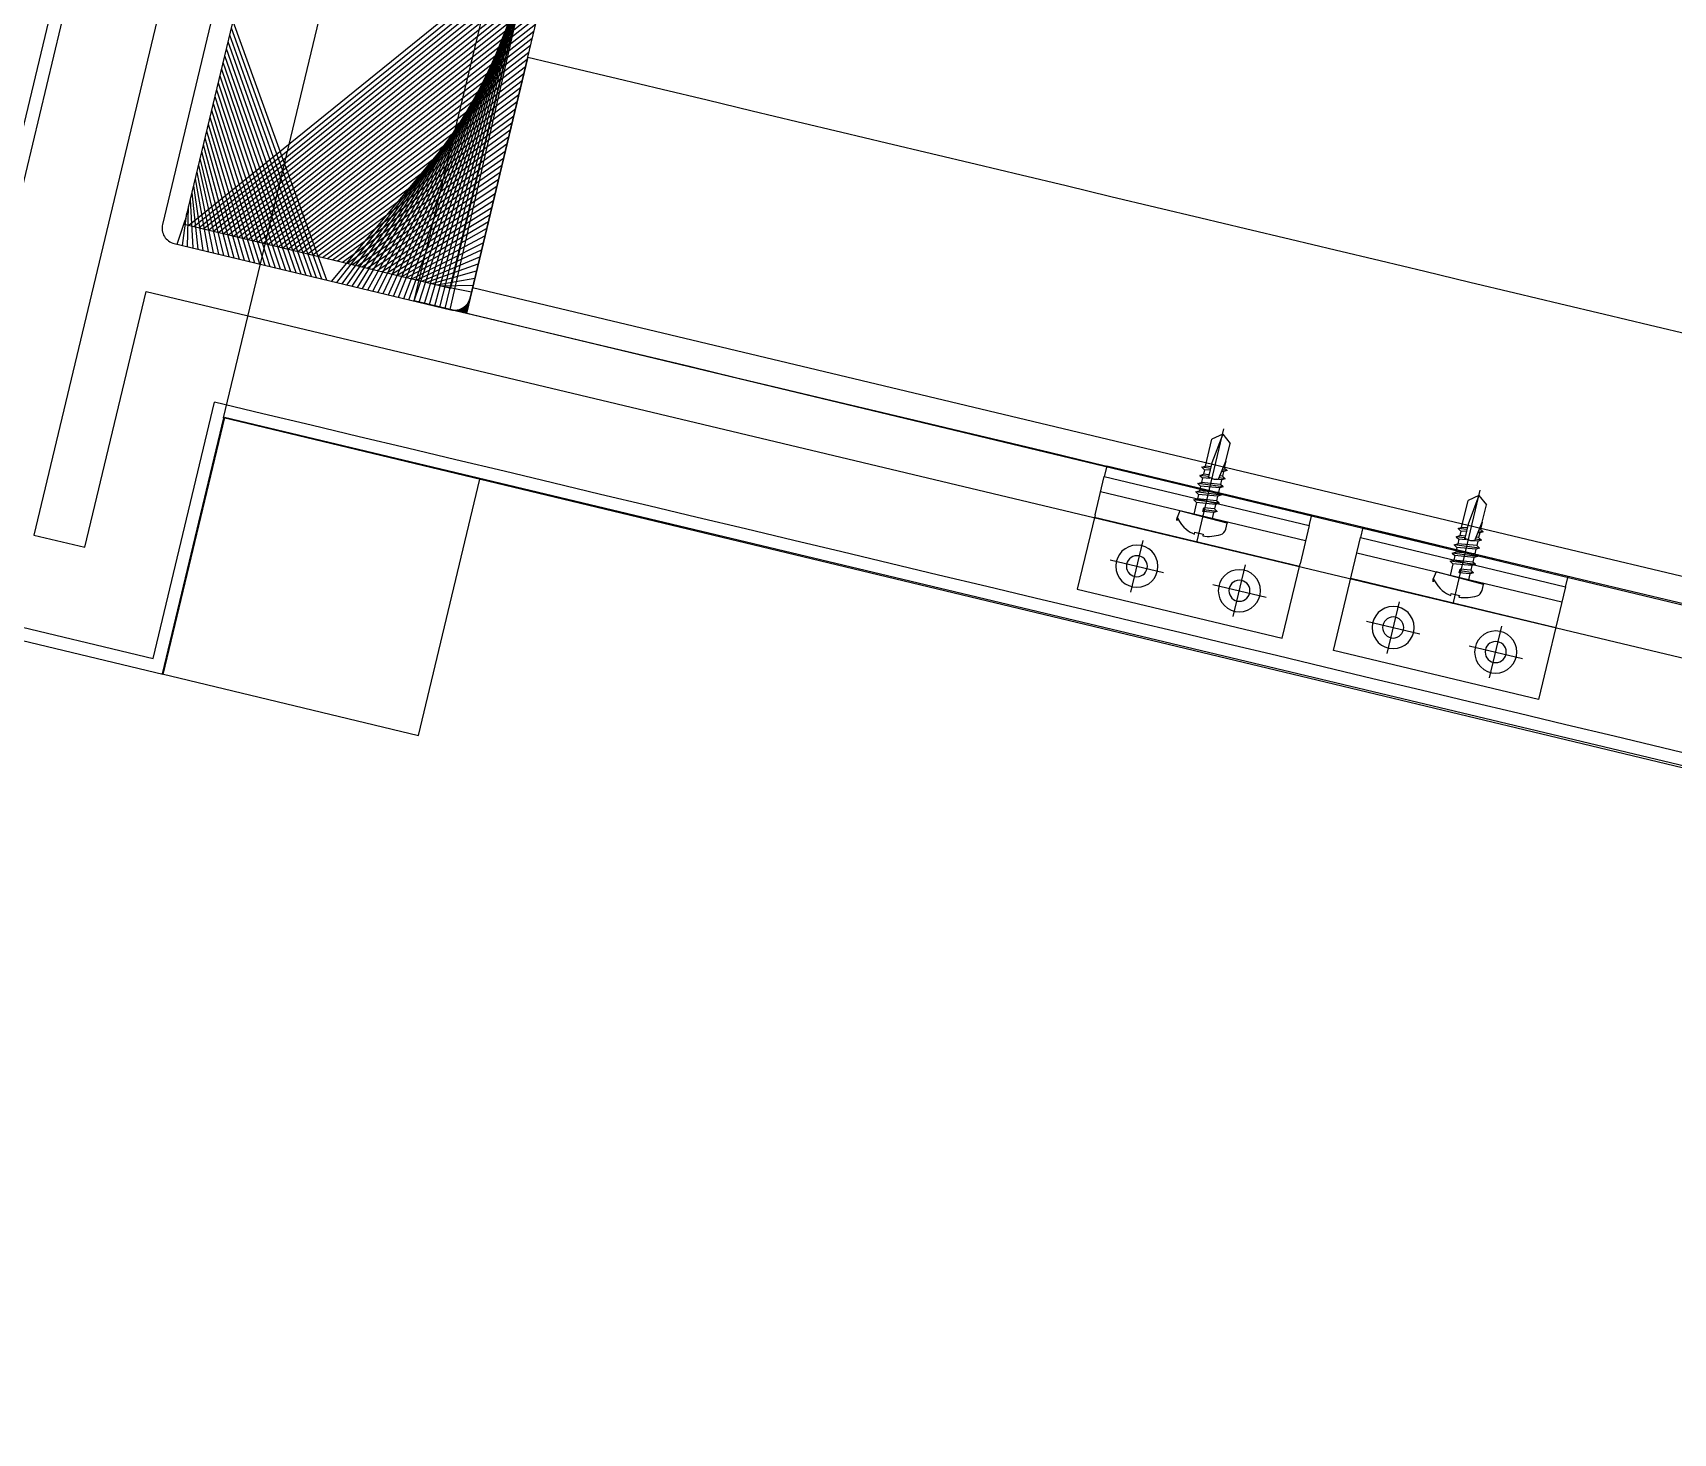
# Model space of a CAD drawing. Header units: inches. Extents: x 0 to 1813292486, y 0 to 3473589894.
# Drawn here: x 600472407.5 to 600472718.8, y 3473215228.4 to 3473215494.1 of the extents above; entities that cross this region are included whole.
import ezdxf

# ---------------------------------------------------------------- set-up
doc = ezdxf.new("R2010")
doc.units = ezdxf.units.IN
doc.header["$LTSCALE"] = 1000
doc.header["$MEASUREMENT"] = 0
for name, pattern in [('AX-MALL-WALL-P02-QT$0$CENTER', [2, 1.25, -0.25, 0.25, -0.25]), ('AX-MALL-WALL-P02-QT$0$DASHED', [0.75, 0.5, -0.25]), ('AX-MALL-WALL-P02-QT$0$HIDDEN', [0.375, 0.25, -0.125]), ('AX-MALL-WALL-P02-QT$0$HIDDENX2', [0.75, 0.5, -0.25])]:
    doc.linetypes.add(name, pattern=pattern)
for name, color, linetype in [('A-Anno-Note', 241, 'Continuous'), ('AX-MALL-P02-200$0$A-Anno-Note', 241, 'Continuous'), ('AX-MALL-WALL-P02$0$A-Anno-Note', 241, 'Continuous'), ('AX-MALL-WALL-P02-QT$0$A-Anno-Note', 241, 'Continuous'), ('AX-MALL-WALL-P02-QT$0$A-Detl-Fine', 152, 'Continuous'), ('AX-MALL-WALL-P02-QT$0$A-Detl-Patt', 8, 'Continuous'), ('AX-MALL-WALL-P02-QT$0$A-Detl-Thin', 131, 'Continuous'), ('AX-MALL-WALL-P02-QT$0$A-Wall', 2, 'Continuous'), ('AX-MALL-WALL-P02-QT$0$A-Wall-Patt', 13, 'Continuous'), ('AX-MALL-WALL-P02-QT$0$AP', 3, 'Continuous'), ('AX-MALL-WALL-P02-QT$0$C18', 4, 'AX-MALL-WALL-P02-QT$0$CENTER'), ('AX-MALL-WALL-P02-QT$0$DASH', 8, 'AX-MALL-WALL-P02-QT$0$DASHED'), ('AX-MALL-WALL-P02-QT$0$L18', 6, 'Continuous'), ('AX-MALL-WALL-P02-QT$0$PJ', 96, 'Continuous'), ('AX-MALL-WALL-P02-QT$0$STSF', 2, 'Continuous'), ('AX-MALL-WALL-P02-QT$0$tc', 4, 'Continuous'), ('AX-MALL-WALL-P02-QT$0$WZ', 2, 'Continuous'), ('AX-MALL-WALL-P02-QT$0$XX', 6, 'AX-MALL-WALL-P02-QT$0$HIDDEN'), ('AX-MALL-WALL-P02-QT$0$zx', 1, 'AX-MALL-WALL-P02-QT$0$CENTER'), ('AX-MALL-WALL-P02-QT$0$尺寸标注', 8, 'Continuous')]:
    doc.layers.add(name, color=color, linetype=linetype)

# ---------------------------------------------------------------- blocks, each defined once
blk = doc.blocks.new('AX-MALL-WALL-P02-QT$0$tj')
at = {"layer": 'AX-MALL-WALL-P02-QT$0$A-Detl-Patt'}
h = blk.add_hatch(dxfattribs=at)
h.set_pattern_fill('STEEL', color=256, scale=100.0000000000001, angle=50.43183869082386)
h.set_pattern_definition([(75.00000000004839, (-14278.19445574284, 156289.8254051208), (-153.3407249234246, 41.08752340989569), []), (75.00000000004839, (-14317.88195610046, 156358.5661673546), (-153.3407249234246, 41.08752340989569), [])])
edge = h.paths.add_edge_path()
edge.add_line((88101.273016572, 47666.64152574539), (87883.93542659283, 47459.84604215622))
edge.add_line((87883.93542659283, 47459.84604215622), (91571.54751467705, 43584.64122533798))
edge.add_arc((262949.389629302, 558937.705083496), 543101.4133620498, 251.6057364187558, 260.0288666978238)
edge.add_arc((172180.8466627672, -2862.146247219684), 27099.9982179492, 64.7128659603706, 96.9316049602786, ccw=False)
edge.add_arc((262948.9730309481, 558936.3205539446), 543099.9677998082, 261.6155114784545, 271.7251478115656)
edge.add_line((279298.9759148359, 16082.51663446426), (279298.9759315252, 16382.65274763107))
edge.add_arc((262948.9742454757, 558936.3204835369), 542799.9676941936, 261.62020364125146, 271.7261014454634, ccw=False)
edge.add_arc((172180.8456921196, -2862.14609140989), 27400.00151046549, 64.80631838577902, 96.83815911678944)
edge.add_arc((262949.394896181, 558937.7037490648), 542801.4137571028, 251.6136389015772, 260.02417327084333, ccw=False)
edge.add_line((91737.26096642017, 43845.69257831573), (88101.273016572, 47666.64152574539))
blk.add_lwpolyline([(88103.03003954887, 47737.33037519455), (87813.24658572674, 47461.60306501389), (91543.92713344097, 43541.13421487808, 0.03677856867194786), (168908.9495433569, 23989.2463850975, -0.1416543586965341), (183742.0972260237, 21592.70785188675, 0.04416604653312874), (279348.9759123325, 16034.00206041336), (279348.9759345055, 16434.18465709686, -0.04414427716130016), (183859.0483468771, 21979.79425859451, 0.1405450684183163), (168919.8474783897, 24393.46752309799, -0.03670519880877311), (91764.87840116024, 43889.20268630981), (88103.03007543087, 47737.33033752441)], format="xyb", dxfattribs=at)
blk.add_lwpolyline([(88101.273016572, 47666.64152574539), (87883.93542659283, 47459.84604215622), (91571.54751467705, 43584.64122533798, 0.0367693963449814), (168910.2986617088, 24039.77597379684, -0.1415142461245126), (183756.7420067787, 21641.08926153183, 0.04414024362697595), (279298.9759148359, 16082.51663446426), (279298.9759315252, 16382.65274763107, -0.04412389944666065), (183844.4648458958, 21931.40288829803, 0.1406825130026793), (168918.4574091434, 24342.94360637665, -0.03671436212623864), (91737.26096642017, 43845.69257831573)], format="xyb", close=True, dxfattribs=at)
blk = doc.blocks.new('AX-MALL-WALL-P02-QT$0$jjzx2')
at = {"layer": 'AX-MALL-WALL-P02-QT$0$A-Detl-Fine'}
for points in [[(151810.2174152136, -122587.3133878708), (151752.1540458202, -122830.4770512581), (150585.0107965469, -122550.4121761322), (150643.3442852497, -122307.3130097389)], [(151781.0377572775, -122580.3457775116), (151729.9497408867, -122794.2973527908), (150621.1827155352, -122528.2402949333), (150672.5161852837, -122314.3130288124)]]:
    blk.add_lwpolyline(points, dxfattribs=at)
blk.add_lwpolyline([(150573.3440995216, -122599.0320081711), (150621.9639328718, -122610.6987061501), (150633.6306298971, -122562.0788736343), (150585.0107967854, -122550.4121756554)], close=True, dxfattribs=at)
blk = doc.blocks.new('AX-MALL-WALL-P02-QT$0$A$C0A3C523D')
at = {"ltscale": 10}
h = blk.add_hatch(color=1, dxfattribs=at)
h.dxf.hatch_style = 1
edge = h.paths.add_edge_path()
edge.add_line((0.0004308894276618958, -2.999999966472387), (0, 0))
edge.add_line((0, 0), (2.999999966472387, 0.0004308857023715973))
edge.add_arc((3.000430852174224, -2.999569077044725), 2.999999993690845, 90.00822931076819, 180.0082293819262)
at = {"color": 1, "ltscale": 10}
blk.add_lwpolyline([(0.0004308894276618958, -2.999999966472387), (0, 0), (2.999999966472387, 0.0004308857023715973, 0.4142135627368514), (0.0004308894276618958, -2.999999966472387, -1.000143640125766)], format="xyb", dxfattribs=at)
blk = doc.blocks.new('AX-MALL-WALL-P02-QT$0$A$C65FC2876')
at = {"color": 6, "ltscale": 10, "xscale": -1, "rotation": 180.0164587668468}
blk.add_blockref('AX-MALL-WALL-P02-QT$0$A$C0A3C523D', (0, 0), dxfattribs=at)
blk = doc.blocks.new('*U198')
at = {"layer": 'AX-MALL-WALL-P02-QT$0$C18', "color": 1, "ltscale": 2}
blk.add_line((0, 5.142561988594025), (0, -17.03404386090006), dxfattribs=at)
at = {"layer": 'AX-MALL-WALL-P02-QT$0$L18', "color": 4}
for p, q in [((-1.790000000000873, -1.147816335795142), (-1.790000000000873, 0)), ((1.790000000000873, -2.247816335793686), (1.790000000000873, 0)), ((-2.399999999999636, -1.5), (-1.790000000000873, -1.147816335795142)), ((-2.399999999999636, -1.5), (0.2342809638412291, -1.225595732932561)), ((-2.399999999999636, -1.5), (-1.790000000000873, -1.852183664204858)), ((-2.399999999999636, -3.100000000000364), (2.399999999999636, -2.600000000000364)), ((-2.399999999999636, -3.100000000000364), (-1.790000000000873, -2.747816335793686)), ((-2.399999999999636, -3.100000000000364), (-1.790000000000873, -3.452183664205222)), ((-1.790000000000873, -1.147816335795142), (0.2342809638412291, -0.8650955307894037)), ((-1.790000000000873, -1.852183664204858), (0.2342809638412291, -1.56946285919912)), ((-1.790000000000873, -2.747816335793686), (-1.790000000000873, -1.852183664204858)), ((-1.790000000000873, -2.747816335793686), (1.790000000000873, -2.247816335793686)), ((-1.790000000000873, -3.452183664205222), (1.790000000000873, -2.952183664205222)), ((0.2342809638412291, -0.8650955307894037), (0.2342809638412291, -1.56946285919912)), ((2.399999999999636, -2.600000000000364), (1.790000000000873, -2.247816335793686)), ((2.399999999999636, -2.600000000000364), (1.790000000000873, -2.952183664205222)), ((1.790000000000873, -3.84781633579405), (1.790000000000873, -2.952183664205222)), ((-2.399999999999636, -4.700000000000728), (2.399999999999636, -4.200000000000728)), ((-2.399999999999636, -4.700000000000728), (-1.790000000000873, -4.34781633579405)), ((-2.399999999999636, -4.700000000000728), (-1.790000000000873, -5.052183664205586)), ((-2.399999999999636, -6.299999999999272), (2.399999999999636, -5.799999999999272)), ((-2.399999999999636, -6.299999999999272), (-1.790000000000873, -5.947816335794414)), ((-1.790000000000873, -4.34781633579405), (-1.790000000000873, -3.452183664205222)), ((-1.790000000000873, -4.34781633579405), (1.790000000000873, -3.84781633579405)), ((-1.790000000000873, -5.052183664205586), (1.790000000000873, -4.552183664205586)), ((-1.790000000000873, -5.947816335794414), (-1.790000000000873, -5.052183664205586)), ((-1.790000000000873, -5.947816335794414), (1.790000000000873, -5.447816335794414)), ((-1.790000000000873, -6.65218366420595), (1.790000000000873, -6.15218366420595)), ((2.399999999999636, -4.200000000000728), (1.790000000000873, -3.84781633579405)), ((2.399999999999636, -4.200000000000728), (1.790000000000873, -4.552183664205586)), ((1.790000000000873, -5.447816335794414), (1.790000000000873, -4.552183664205586)), ((2.399999999999636, -5.799999999999272), (1.790000000000873, -5.447816335794414)), ((2.399999999999636, -5.799999999999272), (1.790000000000873, -6.15218366420595)), ((1.790000000000873, -7.047816335794778), (1.790000000000873, -6.15218366420595)), ((-2.399999999999636, -6.299999999999272), (-1.790000000000873, -6.65218366420595)), ((-2.399999999999636, -7.899999999999636), (-1.790000000000873, -7.547816335794778)), ((-2.399999999999636, -7.899999999999636), (-1.273355612604064, -7.78264120964559)), ((-2.399999999999636, -7.899999999999636), (-1.790000000000873, -8.252183664206314)), ((-2.399999999999636, -9.5), (-1.790000000000873, -9.147816335795142)), ((-1.790000000000873, -7.547816335794778), (-1.790000000000873, -6.65218366420595)), ((-1.790000000000873, -7.547816335794778), (-0.9175382126813929, -7.425964130861757)), ((-1.790000000000873, -8.252183664206314), (-1.334698446698894, -8.188594061788535)), ((-1.790000000000873, -9.147816335795142), (-1.790000000000873, -8.252183664206314)), ((-1.790000000000873, -9.147816335795142), (-1.472953762578982, -9.103536135036848)), ((0.4333070988686814, -7.237298584555901), (1.790000000000873, -7.047816335794778)), ((0.7141825614198751, -7.575605983185596), (2.399999999999636, -7.399999999999636)), ((0.7141825614198751, -7.90243749641013), (1.790000000000873, -7.752183664206314)), ((0.7141825614198751, -8.798070167998958), (1.790000000000873, -8.647816335795142)), ((0.7141825614198751, -9.17560598318596), (2.399999999999636, -9)), ((2.399999999999636, -7.399999999999636), (1.790000000000873, -7.047816335794778)), ((2.399999999999636, -7.399999999999636), (1.790000000000873, -7.752183664206314)), ((1.790000000000873, -8.647816335795142), (1.790000000000873, -7.752183664206314)), ((2.399999999999636, -9), (1.790000000000873, -8.647816335795142)), ((2.399999999999636, -9), (1.790000000000873, -9.352183664204858)), ((-2.399999999999636, -9.5), (-1.518995326587174, -9.408228679852982)), ((-2.399999999999636, -9.5), (-1.790000000000873, -9.852183664204858)), ((-1.790000000000873, -9.852183664204858), (-1.581684194792615, -9.823089278002954)), ((-1.790000000000873, -11.20167565273914), (-1.790000000000873, -9.852183664204858)), ((-1.790000000000873, -11.20167565273914), (-1.790000000000873, -14.60000000000036)), ((0.7141825614198751, -9.502437496410494), (1.790000000000873, -9.352183664204858)), ((1.790000000000873, -9.352183664204858), (1.790000000000873, -14.60000000000036)), ((0, -16), (-1.790000000000873, -14.60000000000036)), ((0, -16), (1.790000000000873, -14.60000000000036))]:
    blk.add_line(p, q, dxfattribs=at)
blk.add_lwpolyline([(4.549999999999272, 0, 0.414213562373095), (4.75, 0.2000000000007276), (4.75, 1.39147638815848, 0.2654033233867933), (4.06568705400241, 2.589861303315047, 0.108659312189883), (0.7999999999992724, 3.659899496853541), (0.7999999999992724, 3.315608971053734), (-0.7999999999992724, 3.315608971053734), (-0.7999999999992724, 3.659899496853541, 0.1086593121898847), (-4.06568705400241, 2.589861303315047, 0.2654033233867933), (-4.75, 1.39147638815848), (-4.75, 0.2000000000007276, 0.414213562373095), (-4.549999999999272, 0)], format="xyb", close=True, dxfattribs=at)
blk.add_lwpolyline([(0, -16), (0.7141825614198751, -10.25704931750261), (0.7141825614198751, -7.536688384094305, 0.4176573264866609), (0.4106596181591158, -7.236709070022698, 0.08336651052848376), (-1.234698998669046, -7.526820576113096), (-1.790000000000873, -11.20167565273914)], format="xyb", dxfattribs=at)
blk = doc.blocks.new('AX-MALL-WALL-P02-QT$0$盘头自钻自攻钉ST4-8')
at = {"layer": 'AX-MALL-WALL-P02-QT$0$尺寸标注'}
blk.add_blockref('*U198', (0, 0), dxfattribs=at)
blk = doc.blocks.new('AX-MALL-WALL-P02-QT$0$A$C61293B14')
at = {"layer": 'AX-MALL-WALL-P02-QT$0$tc'}
for radius in [4, 2]:
    blk.add_circle((0, 0), radius, dxfattribs=at)
at = {"layer": 'AX-MALL-WALL-P02-QT$0$zx'}
for p, q in [((0, 5.036975615854317), (0, -5.036975615847041)), ((-5.199824257346336, 0), (5.199824257317232, 0))]:
    blk.add_line(p, q, dxfattribs=at)
blk = doc.blocks.new('AX-MALL-WALL-P02-QT$0$A$C41DD6A87')
at = {"layer": 'AX-MALL-WALL-P02-QT$0$tc'}
h = blk.add_hatch(dxfattribs=at)
h.set_pattern_fill('ANSI31', color=256, scale=0.5, angle=-90.00000000000001, style=0)
h.set_pattern_definition([(225.0000000000001, (28362.68611018802, -179426.704915055), (-1.122532015133644, 1.122532015133644), [])])
h.paths.add_polyline_path([(40, 20), (0, 20), (0, 22), (40, 22)])
at = {"layer": 'AX-MALL-WALL-P02-QT$0$PJ'}
for points in [[(40, 20), (0, 20), (0, 22), (40, 22)], [(40, 20), (0, 20), (0, -2.00031700823456), (40, -2.00031700823456)]]:
    blk.add_lwpolyline(points, close=True, dxfattribs=at)
at = {"layer": 'AX-MALL-WALL-P02-QT$0$XX'}
for p, q in [((0, 17), (40, 17)), ((0, 11.99968299176544), (40, 11.99968299176544))]:
    blk.add_line(p, q, dxfattribs=at)
at = {"layer": 'AX-MALL-WALL-P02-QT$0$tc', "rotation": 180}
for p in [(10.00773325189948, 4.856510433368385), (30.00773325189948, 4.856510433368385)]:
    blk.add_blockref('AX-MALL-WALL-P02-QT$0$A$C61293B14', p, dxfattribs=at)
at = {"layer": 'AX-MALL-WALL-P02-QT$0$WZ', "extrusion": (1.112429078900672e-34, 1.017801628166565e-23, -1), "zscale": -1, "rotation": 180}
blk.add_blockref('AX-MALL-WALL-P02-QT$0$盘头自钻自攻钉ST4-8', (-20, 17), dxfattribs=at)
blk = doc.blocks.new('AX-MALL-WALL-P02-QT$0$A$C715D18B8')
at = {"layer": 'AX-MALL-WALL-P02-QT$0$tc'}
h = blk.add_hatch(dxfattribs=at)
h.set_pattern_fill('ANSI31', color=256, scale=0.5, angle=-180, style=0)
h.set_pattern_definition([(225, (28362.68611018802, -179426.704915055), (-1.122532015133644, 1.122532015133644), [])])
h.paths.add_polyline_path([(40, 20), (0, 20), (0, 22), (40, 22)])
at = {"layer": 'AX-MALL-WALL-P02-QT$0$PJ'}
blk.add_line((0, 17), (40, 17), dxfattribs=at)
blk.add_lwpolyline([(40, 20), (0, 20), (0, 22), (40, 22)], close=True, dxfattribs=at)
blk.add_lwpolyline([(40, 12.49968299269676), (40, 20), (0, 20), (0, 12.49968299269676)], dxfattribs=at)
at = {"layer": 'AX-MALL-WALL-P02-QT$0$XX'}
blk.add_line((0, 11.99968299269676), (40, 11.99968299269676), dxfattribs=at)
blk.add_lwpolyline([(40, 12.49968299269676), (40, -2.000317007303238), (0, -2.000317007303238), (0, 12.49968299269676)], dxfattribs=at)
at = {"layer": 'AX-MALL-WALL-P02-QT$0$tc', "rotation": 180}
for p in [(10.00773325189948, 4.856510434299707), (30.00773325189948, 4.856510434299707)]:
    blk.add_blockref('AX-MALL-WALL-P02-QT$0$A$C61293B14', p, dxfattribs=at)
at = {"layer": 'AX-MALL-WALL-P02-QT$0$WZ', "extrusion": (1.112470375349305e-34, 1.017801628166565e-23, -1), "zscale": -1, "rotation": 180}
blk.add_blockref('AX-MALL-WALL-P02-QT$0$盘头自钻自攻钉ST4-8', (-20, 17), dxfattribs=at)
blk = doc.blocks.new('AX-MALL-WALL-P02-QT$0$A$C4D6066B9')
at = {"rotation": 180}
for name, p in [('AX-MALL-WALL-P02-QT$0$A$C715D18B8', (0, 22)), ('AX-MALL-WALL-P02-QT$0$A$C41DD6A87', (50, 22))]:
    blk.add_blockref(name, p, dxfattribs=at)
blk = doc.blocks.new('AX-MALL-WALL-P02-QT$0$1300C')
h = blk.add_hatch()
h.set_pattern_fill('ANSI32', color=6, scale=0.9999999999999997, angle=71.92872058622804)
h.set_pattern_definition([(298.6689623713483, (-16030846.28147149, -4404098.507315714), (4.178646914602889, 2.284801132063755), []), (298.6689623713483, (-16030846.91275368, -4404100.661799335), (4.178646914602889, 2.284801132063755), [])])
edge = h.paths.add_edge_path()
edge.add_line((-27.32499996758997, -210.7855820991099), (24.49626805447042, -225.9696586448699))
edge.add_arc((25.33982786536217, -223.0906993076205), 2.999999999999997, 253.6689623713482, 343.6689623713482)
edge.add_line((28.2187872081995, -223.9342591129243), (49.02659580856562, -152.919928861782))
edge.add_arc((46.14763646572828, -152.0763690546155), 2.999999999999997, 343.6689623713474, 433.6689623713473)
edge.add_line((46.99119627475739, -149.1974097155035), (-4.830071747303009, -134.0133331697434))
edge.add_arc((-5.673631560057402, -136.8922925107181), 2.999999999999997, 73.66896237134823, 163.6689623713482)
edge.add_line((-8.55259088985622, -136.048732701689), (-29.36039949022233, -207.0630629528314))
edge.add_arc((-26.48144015483558, -207.9066227544099), 2.999999999999997, 163.6689623713474, 253.6689623713475)
h.paths.add_polyline_path([(24.66136135533452, -221.8498595878482), (-25.24060044065118, -207.2281562611461), (-4.995165036991239, -138.1331322100013), (44.90679674968123, -152.7548355609179)])
at = {"layer": 'AX-MALL-WALL-P02-QT$0$AP'}
for p, q in [((0, 0), (-81.54232816956937, -278.2714458499104)), ((2.398949032649398, -0.7033988162875175), (-78.43980108574033, -276.5749688167125)), ((19.19151988439262, -5.6271693110466), (-56.72205874510109, -264.6996450666338)), ((-47.1271838825196, -267.5092821344733), (-33.0838707126677, -219.5850549619645)), ((-33.0838707126677, -219.5850549619645), (1157.302145468071, -567.5604730285704)), ((-35.25355239585042, -289.2210623696446), (-21.19341400824487, -241.2394174393266)), ((-56.72205874510109, -264.6996450666338), (-47.1271838825196, -267.5092821344733)), ((-78.43980108574033, -276.5749688167125), (-35.25355239585042, -289.2210623696446)), ((-33.55731932446361, -292.3227452579886), (-81.54232816956937, -278.2714458499104))]:
    blk.add_line(p, q, dxfattribs=at)
blk.add_lwpolyline([(1118.464279595762, -629.2074221316725), (1132.498736849055, -581.1485091242939), (-19.47386286780238, -244.2615250442177), (-33.55731932446361, -292.3227452579886)], dxfattribs=at)
blk.add_arc((-2315977.889819736, -7923840.433690093), 8255124.442743698, 73.69873543098333, 73.70710042087663, dxfattribs=at)
at = {"layer": 'AX-MALL-WALL-P02-QT$0$DASH', "color": 8, "linetype": 'AX-MALL-WALL-P02-QT$0$HIDDENX2', "ltscale": 20}
blk.add_lwpolyline([(1104.008876688778, -536.3292375262827, 2.515421783863442e-05), (28.78165457211435, -222.0132663641125, 8.805785796117746e-05)], format="xyb", dxfattribs=at)
at = {"layer": 'AX-MALL-WALL-P02-QT$0$STSF'}
blk.add_line((41.43505172803998, -178.8288762010634), (27.37572155706584, -226.8115319591016), dxfattribs=at)
blk.add_lwpolyline([(-27.32499996758997, -210.7855820991099), (24.49626806005836, -225.9696586467326, 0.414213562373095), (28.2187872081995, -223.9342591129243), (49.02659581229091, -152.9199288580567, 0.414213562373095), (46.99119627475739, -149.1974097155035), (-4.830071745440364, -134.0133331809193, 0.414213562373095), (-8.55259088985622, -136.048732701689), (-29.36039947904646, -207.0630629528314, 0.414213562373095)], format="xyb", close=True, dxfattribs=at)
blk.add_lwpolyline([(-25.24060044065118, -207.2281562611461), (24.66136135719717, -221.8498595859855), (44.90679675154388, -152.7548355590552), (-4.995165044441819, -138.1331322100013)], close=True, dxfattribs=at)
for points in [[(41.43505173176527, -178.8288762066513, -2.515410358646587e-05), (1116.670332636684, -493.1472094729543)], [(1102.602048244327, -541.1272406466305, 2.515423053481601e-05), (27.37572155147791, -226.8115319479257, 8.805808583073339e-05)]]:
    blk.add_lwpolyline(points, format="xyb", dxfattribs=at)
at = {"color": 6, "ltscale": 10, "xscale": -1, "rotation": 343.6785518761818}
blk.add_blockref('AX-MALL-WALL-P02-QT$0$A$C65FC2876', (27.37572155147791, -226.8115319479257), dxfattribs=at)
at = {"layer": 'AX-MALL-WALL-P02-QT$0$tc', "xscale": -1, "rotation": 163.6785518761817}
blk.add_blockref('AX-MALL-WALL-P02-QT$0$A$C4D6066B9', (185.6602432113141, -273.0653087068349), dxfattribs=at)
blk = doc.blocks.new('AX-MALL-WALL-P02-QT$0$mqst2')
at = {"color": 6, "rotation": 2.87009558351985}
blk.add_blockref('AX-MALL-WALL-P02-QT$0$1300C', (258861.0832916498, -31608.040163517), dxfattribs=at)
blk = doc.blocks.new('AX-MALL-WALL-P02-QT')
at = {"layer": 'AX-MALL-WALL-P02-QT$0$A-Wall-Patt'}
h = blk.add_hatch(dxfattribs=at)
h.set_pattern_fill('普通砖', color=256, scale=200, style=0)
h.set_pattern_definition([(45, (0, 359.0227), (-353.55353201463, 353.55353201463), [])])
h.paths.add_polyline_path([(600283929.8790445, 3473112748.856591), (600282797.8679692, 3473113392.363038, 0.001097696556620638), (600284763.8175716, 3473112066.942742), (600284875.255321, 3473112233.019917, -0.0002522589432251911), (600284423.1179076, 3473112536.734955)])
at = {"layer": 'AX-MALL-WALL-P02-QT$0$A-Wall'}
blk.add_arc((600585644.4794457, 3473560473.435518), 539997.736525998, 235.8868236687514, 236.1383970872295, dxfattribs=at)
at = {"layer": 'AX-MALL-WALL-P02-QT$0$A-Anno-Note'}
for name, p, rotation in [('AX-MALL-WALL-P02-QT$0$mqst2', (600052179.2710491, 3473232742.396311), 339.5681613092181), ('AX-MALL-WALL-P02-QT$0$jjzx2', (600185298.4270658, 3473279938.045597), 339.5681613092246)]:
    blk.add_blockref(name, p, dxfattribs=dict(at, rotation=rotation))
at = {"layer": 'AX-MALL-WALL-P02-QT$0$A-Detl-Thin', "rotation": 339.5681613091762}
blk.add_blockref('AX-MALL-WALL-P02-QT$0$tj', (600144118.6961328, 3473128496.287411), dxfattribs=at)
blk = doc.blocks.new('AX-MALL-WALL-P02')
at = {"layer": 'AX-MALL-WALL-P02$0$A-Anno-Note'}
blk.add_blockref('AX-MALL-WALL-P02-QT', (0, 0), dxfattribs=at)
blk = doc.blocks.new('AX-MALL-P02-200')
at = {"layer": 'AX-MALL-P02-200$0$A-Anno-Note'}
blk.add_blockref('AX-MALL-WALL-P02', (0, 0), dxfattribs=at)

msp = doc.modelspace()

# ---------------------------------------------------------------- block references
at = {"layer": 'A-Anno-Note', "rotation": 20.43183869077545}
msp.add_blockref('AX-MALL-P02-200', (1250392458.527329, 9048125.682563305), dxfattribs=at)

doc.saveas('drawing.dxf')
